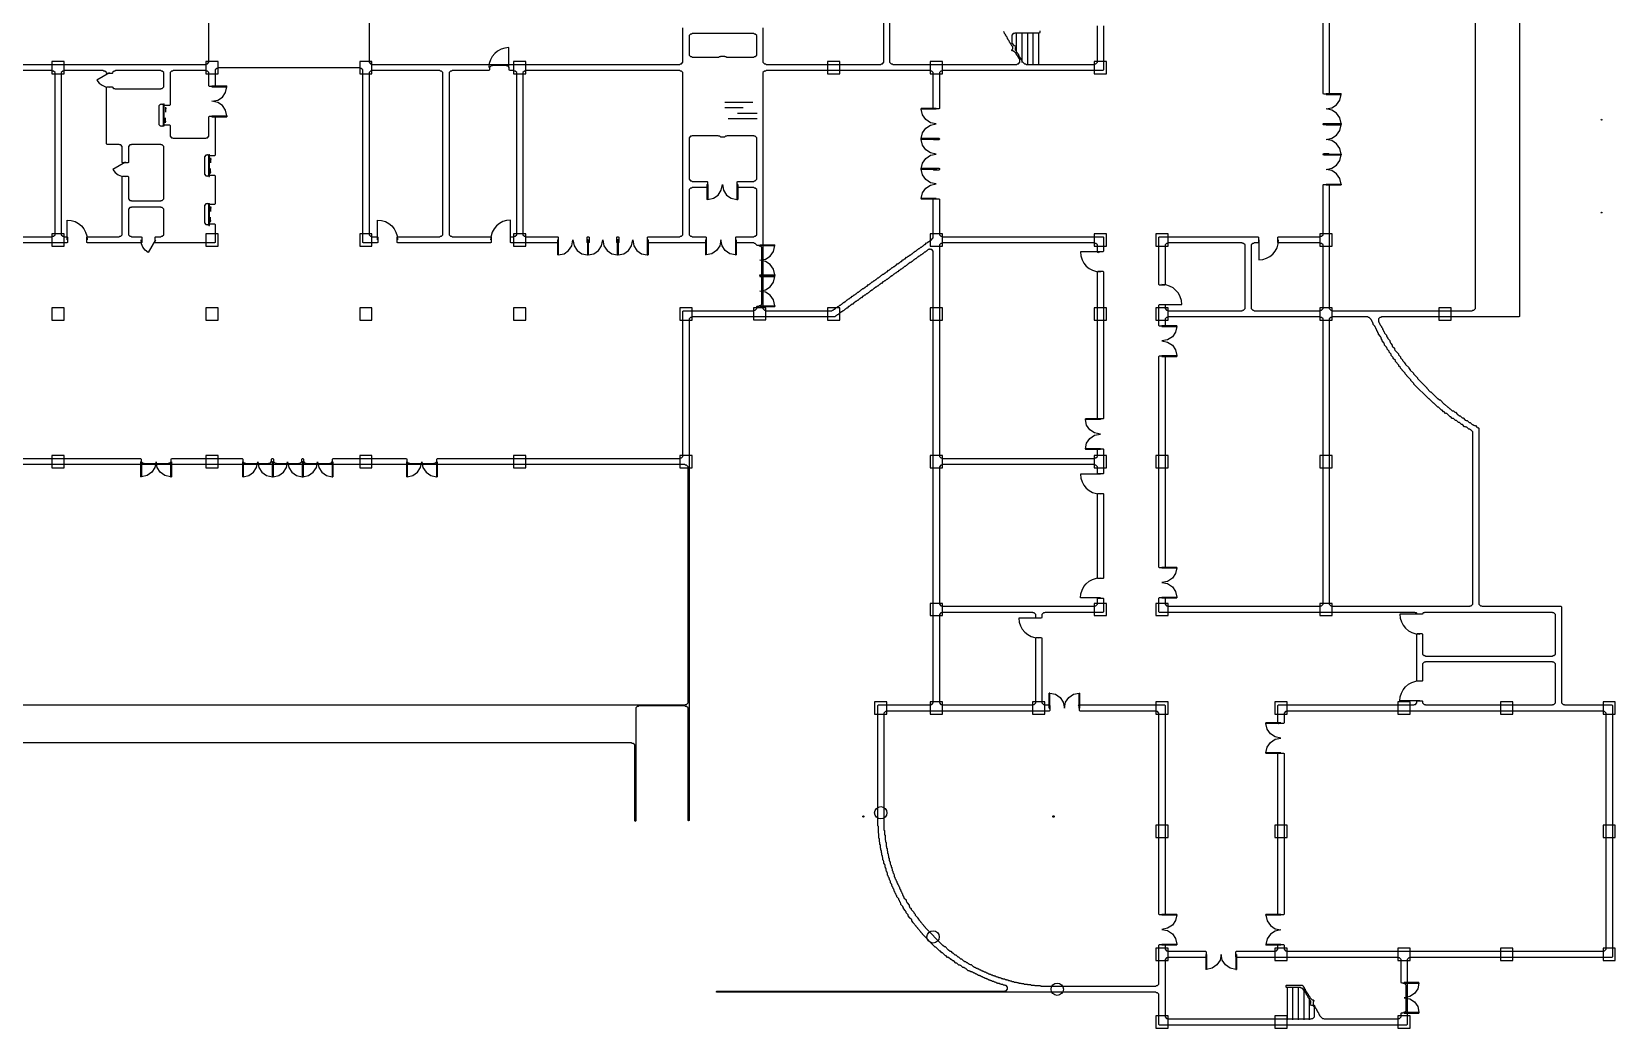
# Model space of a CAD drawing. Header units: metres. Extents: x 17250 to 146550, y 15000 to 99000.
# Drawn here: x 69363 to 146550, y 15000 to 63545 of the extents above; entities that cross this region are included whole.
import ezdxf

# ---------------------------------------------------------------- set-up
doc = ezdxf.new("R2010")
doc.units = ezdxf.units.M
for name, color, linetype in [('COL', 5, 'Continuous'), ('DOOR', 30, 'Continuous'), ('STAIR', 7, 'Continuous'), ('WALL', 8, 'Continuous')]:
    doc.layers.add(name, color=color, linetype=linetype)

msp = doc.modelspace()

# ---------------------------------------------------------------- linework, layer by layer
at = {"layer": 'COL'}
for points in [[(70350, 61500), (70950, 61500), (70950, 62100), (70350, 62100), (70350, 61500)], [(77850, 61500), (78450, 61500), (78450, 62100), (77850, 62100), (77850, 61500)], [(85950, 61500), (85950, 62100), (85350, 62100), (85350, 61500), (85950, 61500)], [(93450, 61500), (93450, 62100), (92850, 62100), (92850, 61500), (93450, 61500)], [(108750, 61500), (108750, 62100), (108150, 62100), (108150, 61500), (108750, 61500)], [(113750, 61500), (113750, 62100), (113150, 62100), (113150, 61500), (113750, 61500)], [(121750, 61500), (121750, 62100), (121150, 62100), (121150, 61500), (121750, 61500)], [(70350, 53100), (70950, 53100), (70950, 53700), (70350, 53700), (70350, 53100)], [(77850, 53100), (78450, 53100), (78450, 53700), (77850, 53700), (77850, 53100)], [(85950, 53100), (85950, 53700), (85350, 53700), (85350, 53100), (85950, 53100)], [(93450, 53100), (93450, 53700), (92850, 53700), (92850, 53100), (93450, 53100)], [(113750, 53100), (113750, 53700), (113150, 53700), (113150, 53100), (113750, 53100)], [(121750, 53100), (121750, 53700), (121150, 53700), (121150, 53100), (121750, 53100)], [(124750, 53100), (124750, 53700), (124150, 53700), (124150, 53100), (124750, 53100)], [(132750, 53100), (132750, 53700), (132150, 53700), (132150, 53100), (132750, 53100)], [(70350, 49500), (70950, 49500), (70950, 50100), (70350, 50100), (70350, 49500)], [(77850, 49500), (78450, 49500), (78450, 50100), (77850, 50100), (77850, 49500)], [(85950, 49500), (85950, 50100), (85350, 50100), (85350, 49500), (85950, 49500)], [(93450, 49500), (93450, 50100), (92850, 50100), (92850, 49500), (93450, 49500)], [(101550, 49500), (101550, 50100), (100950, 50100), (100950, 49500), (101550, 49500)], [(105150, 49502), (105150, 50102), (104550, 50102), (104550, 49502), (105150, 49502)], [(108750, 49500), (108750, 50100), (108150, 50100), (108150, 49500), (108750, 49500)], [(113750, 49500), (113750, 50100), (113150, 50100), (113150, 49500), (113750, 49500)], [(121750, 49500), (121750, 50100), (121150, 50100), (121150, 49500), (121750, 49500)], [(124750, 49500), (124750, 50100), (124150, 50100), (124150, 49500), (124750, 49500)], [(132750, 49500), (132750, 50100), (132150, 50100), (132150, 49500), (132750, 49500)], [(138550, 49500), (138550, 50100), (137950, 50100), (137950, 49500), (138550, 49500)], [(70350, 42300), (70950, 42300), (70950, 42900), (70350, 42900), (70350, 42300)], [(77850, 42300), (78450, 42300), (78450, 42900), (77850, 42900), (77850, 42300)], [(85950, 42300), (85950, 42900), (85350, 42900), (85350, 42300), (85950, 42300)], [(93450, 42300), (93450, 42900), (92850, 42900), (92850, 42300), (93450, 42300)], [(101550, 42300), (101550, 42900), (100950, 42900), (100950, 42300), (101550, 42300)], [(113750, 42300), (113750, 42900), (113150, 42900), (113150, 42300), (113750, 42300)], [(121750, 42300), (121750, 42900), (121150, 42900), (121150, 42300), (121750, 42300)], [(124750, 42300), (124750, 42900), (124150, 42900), (124150, 42300), (124750, 42300)], [(132750, 42300), (132750, 42900), (132150, 42900), (132150, 42300), (132750, 42300)], [(113750, 35100), (113750, 35700), (113150, 35700), (113150, 35100), (113750, 35100)], [(121750, 35100), (121750, 35700), (121150, 35700), (121150, 35100), (121750, 35100)], [(124750, 35100), (124750, 35700), (124150, 35700), (124150, 35100), (124750, 35100)], [(132750, 35100), (132750, 35700), (132150, 35700), (132150, 35100), (132750, 35100)], [(111050, 30300), (111050, 30900), (110450, 30900), (110450, 30300), (111050, 30300)], [(113750, 30300), (113750, 30900), (113150, 30900), (113150, 30300), (113750, 30300)], [(118750, 30300), (118750, 30900), (118150, 30900), (118150, 30300), (118750, 30300)], [(124750, 30300), (124750, 30900), (124150, 30900), (124150, 30300), (124750, 30300)], [(130550, 30300), (130550, 30900), (129950, 30900), (129950, 30300), (130550, 30300)], [(136550, 30300), (136550, 30900), (135950, 30900), (135950, 30300), (136550, 30300)], [(141550, 30300), (141550, 30900), (140950, 30900), (140950, 30300), (141550, 30300)], [(146550, 30300), (146550, 30900), (145950, 30900), (145950, 30300), (146550, 30300)], [(111050, 25500), (111026, 25383), (110962, 25288), (110867, 25224), (110750, 25200), (110633, 25224), (110538, 25288), (110474, 25383), (110450, 25500), (110474, 25617), (110538, 25712), (110633, 25776), (110750, 25800), (110867, 25776), (110962, 25712), (111026, 25617), (111050, 25500)], [(124750, 24300), (124750, 24900), (124150, 24900), (124150, 24300), (124750, 24300)], [(130550, 24300), (130550, 24900), (129950, 24900), (129950, 24300), (130550, 24300)], [(146550, 24300), (146550, 24900), (145950, 24900), (145950, 24300), (146550, 24300)], [(113599, 19449), (113575, 19332), (113511, 19237), (113415, 19172), (113299, 19149), (113182, 19172), (113087, 19237), (113022, 19332), (112999, 19449), (113022, 19565), (113087, 19661), (113182, 19725), (113299, 19749), (113415, 19725), (113511, 19661), (113575, 19565), (113599, 19449)], [(124750, 18300), (124750, 18900), (124150, 18900), (124150, 18300), (124750, 18300)], [(130550, 18300), (130550, 18900), (129950, 18900), (129950, 18300), (130550, 18300)], [(136550, 18300), (136550, 18900), (135950, 18900), (135950, 18300), (136550, 18300)], [(141550, 18300), (141550, 18900), (140950, 18900), (140950, 18300), (141550, 18300)], [(146550, 18300), (146550, 18900), (145950, 18900), (145950, 18300), (146550, 18300)], [(119650, 16900), (119626, 16783), (119562, 16688), (119467, 16624), (119350, 16600), (119233, 16624), (119138, 16688), (119074, 16783), (119050, 16900), (119074, 17017), (119138, 17112), (119233, 17176), (119350, 17200), (119467, 17176), (119562, 17112), (119626, 17017), (119650, 16900)], [(124750, 15000), (124750, 15600), (124150, 15600), (124150, 15000), (124750, 15000)], [(130550, 15000), (130550, 15600), (129950, 15600), (129950, 15000), (130550, 15000)], [(136550, 15000), (136550, 15600), (135950, 15600), (135950, 15000), (136550, 15000)]]:
    msp.add_lwpolyline(points, close=True, dxfattribs=at)
at = {"layer": 'DOOR'}
for points in [[(92617, 62770), (92421, 62750), (92239, 62694), (92075, 62604), (91931, 62486), (91813, 62342), (91723, 62178), (91667, 61995), (91647, 61800)], [(92617, 61800), (92617, 62770)], [(73150, 61540), (72544, 61190)], [(72544, 61190), (72656, 61044), (72800, 60934), (72967, 60864), (73150, 60840)], [(78150, 60903), (78881, 60903)], [(78150, 60903), (78150, 60865)], [(78150, 60865), (78881, 60865)], [(78150, 60153), (78430, 60209), (78660, 60361), (78818, 60587), (78881, 60865)], [(78881, 60865), (78881, 60903)], [(132450, 60530), (133181, 60530)], [(132450, 60530), (132450, 60492)], [(132450, 60492), (133181, 60492)], [(132450, 59780), (132730, 59835), (132960, 59987), (133118, 60214), (133181, 60492)], [(133181, 60492), (133181, 60530)], [(75792, 60023), (75827, 60023)], [(75792, 59490), (75792, 60023)], [(75827, 59490), (75792, 59490)], [(75792, 58956), (75792, 59490)], [(75827, 59490), (75827, 60023)], [(75827, 58956), (75827, 59490)], [(75885, 59875), (75885, 59629)], [(75885, 59875), (75899, 59790)], [(75899, 59790), (75885, 59790)], [(78881, 59440), (78818, 59719), (78660, 59945), (78430, 60097), (78150, 60153)], [(78150, 59440), (78881, 59440)], [(78150, 59403), (78150, 59440)], [(78881, 59440), (78881, 59403)], [(113450, 59805), (112719, 59805)], [(112719, 59767), (112719, 59805)], [(113450, 59767), (112719, 59767)], [(113450, 59055), (113170, 59110), (112940, 59262), (112782, 59489), (112719, 59767)], [(113450, 59805), (113450, 59767)], [(133181, 59067), (133118, 59346), (132960, 59572), (132730, 59724), (132450, 59780)], [(75792, 58956), (75827, 58956)], [(75885, 59104), (75885, 59350)], [(75899, 59190), (75885, 59190)], [(75885, 59104), (75899, 59190)], [(78150, 59403), (78881, 59403)], [(112719, 58342), (112782, 58621), (112940, 58847), (113170, 58999), (113450, 59055)], [(132450, 59067), (133181, 59067)], [(132450, 59030), (132450, 59067)], [(132450, 59046), (133181, 59046)], [(132450, 59046), (132450, 59008)], [(132450, 59030), (133181, 59030)], [(132450, 59008), (133181, 59008)], [(132450, 58296), (132730, 58351), (132960, 58503), (133118, 58730), (133181, 59008)], [(133181, 59067), (133181, 59030)], [(133181, 59008), (133181, 59046)], [(113450, 58342), (112719, 58342)], [(112719, 58342), (112719, 58305)], [(113450, 58331), (112719, 58331)], [(112719, 58294), (112719, 58331)], [(113450, 58305), (112719, 58305)], [(113450, 58294), (112719, 58294)], [(113450, 57581), (113170, 57637), (112940, 57789), (112782, 58015), (112719, 58294)], [(113450, 58305), (113450, 58342)], [(113450, 58331), (113450, 58294)], [(133181, 57583), (133118, 57862), (132960, 58088), (132730, 58240), (132450, 58296)], [(73930, 57187), (73324, 56837)], [(77992, 57556), (78027, 57556)], [(77992, 57022), (77992, 57556)], [(78027, 57022), (78027, 57556)], [(78085, 57408), (78085, 57162)], [(78085, 57408), (78099, 57322)], [(78099, 57322), (78085, 57322)], [(112719, 56869), (112782, 57147), (112940, 57374), (113170, 57526), (113450, 57581)], [(132450, 57585), (133181, 57585)], [(132450, 57585), (132450, 57547)], [(132450, 57583), (133181, 57583)], [(132450, 57546), (132450, 57583)], [(132450, 57547), (133181, 57547)], [(132450, 56835), (132730, 56890), (132960, 57042), (133118, 57269), (133181, 57547)], [(132450, 57546), (133181, 57546)], [(133181, 57547), (133181, 57585)], [(133181, 57583), (133181, 57546)], [(73324, 56837), (73436, 56690), (73580, 56580), (73747, 56511), (73930, 56487)], [(78027, 57022), (77992, 57022)], [(77992, 56489), (77992, 57022)], [(77992, 56489), (78027, 56489)], [(78027, 56489), (78027, 57022)], [(78085, 56637), (78085, 56883)], [(78099, 56723), (78085, 56723)], [(78085, 56637), (78099, 56723)], [(113450, 56882), (112719, 56882)], [(112719, 56844), (112719, 56882)], [(113450, 56869), (112719, 56869)], [(112719, 56869), (112719, 56831)], [(113450, 56844), (112719, 56844)], [(113450, 56132), (113170, 56188), (112940, 56340), (112782, 56566), (112719, 56844)], [(113450, 56831), (112719, 56831)], [(113450, 56882), (113450, 56844)], [(113450, 56831), (113450, 56869)], [(133181, 56122), (133118, 56401), (132960, 56627), (132730, 56779), (132450, 56835)], [(102276, 56100), (102276, 55369)], [(102276, 56100), (102313, 56100)], [(102313, 55369), (102592, 55432), (102818, 55590), (102970, 55820), (103026, 56100)], [(102313, 56100), (102313, 55369)], [(103026, 56100), (103081, 55820), (103233, 55590), (103460, 55432), (103738, 55369)], [(103738, 56100), (103738, 55369)], [(103776, 56100), (103738, 56100)], [(103776, 56100), (103776, 55369)], [(112719, 55419), (112782, 55698), (112940, 55924), (113170, 56076), (113450, 56132)], [(132450, 56122), (133181, 56122)], [(132450, 56085), (132450, 56122)], [(132450, 56085), (133181, 56085)], [(133181, 56122), (133181, 56085)], [(77992, 55178), (78027, 55178)], [(77992, 54645), (77992, 55178)], [(78027, 54645), (78027, 55178)], [(78085, 55030), (78085, 54785)], [(78085, 55030), (78099, 54945)], [(78099, 54945), (78085, 54945)], [(102313, 55369), (102276, 55369)], [(103738, 55369), (103776, 55369)], [(113450, 55419), (112719, 55419)], [(112719, 55419), (112719, 55382)], [(113450, 55382), (112719, 55382)], [(113450, 55382), (113450, 55419)], [(71098, 53400), (71098, 54370)], [(71098, 54370), (71293, 54350), (71475, 54294), (71640, 54204), (71784, 54086), (71902, 53942), (71992, 53778), (72048, 53595), (72068, 53400)], [(78027, 54645), (77992, 54645)], [(77992, 54112), (77992, 54645)], [(77992, 54112), (78027, 54112)], [(78027, 54112), (78027, 54645)], [(78085, 54260), (78085, 54506)], [(78099, 54345), (78085, 54345)], [(78085, 54260), (78099, 54345)], [(86225, 53400), (86225, 54370)], [(86225, 54370), (86420, 54350), (86602, 54294), (86767, 54204), (86911, 54086), (87029, 53942), (87118, 53778), (87175, 53595), (87195, 53400)], [(92702, 54370), (92507, 54350), (92325, 54294), (92160, 54204), (92016, 54086), (91898, 53942), (91808, 53778), (91752, 53595), (91732, 53400)], [(92702, 53400), (92702, 54370)], [(75045, 52794), (74899, 52906), (74789, 53050), (74719, 53217), (74695, 53400)], [(75395, 53400), (75045, 52794)], [(94993, 53400), (94993, 52669)], [(94993, 53400), (95030, 53400)], [(95030, 52669), (95309, 52732), (95535, 52890), (95687, 53120), (95743, 53400)], [(95030, 53400), (95030, 52669)], [(95743, 53400), (95798, 53120), (95950, 52890), (96177, 52732), (96455, 52669)], [(96450, 53400), (96450, 52669)], [(96450, 53400), (96487, 53400)], [(96455, 53400), (96455, 52669)], [(96493, 53400), (96455, 53400)], [(96487, 52669), (96766, 52732), (96992, 52890), (97144, 53120), (97200, 53400)], [(96487, 53400), (96487, 52669)], [(96493, 53400), (96493, 52669)], [(97200, 53400), (97256, 53120), (97408, 52890), (97634, 52732), (97912, 52669)], [(97907, 53400), (97907, 52669)], [(97907, 53400), (97945, 53400)], [(97912, 53400), (97912, 52669)], [(97950, 53400), (97912, 53400)], [(97945, 52669), (98223, 52732), (98450, 52890), (98602, 53120), (98657, 53400)], [(97945, 53400), (97945, 52669)], [(97950, 53400), (97950, 52669)], [(98657, 53400), (98713, 53120), (98865, 52890), (99091, 52732), (99370, 52669)], [(99370, 53400), (99370, 52669)], [(99407, 53400), (99370, 53400)], [(99407, 53400), (99407, 52669)], [(102204, 53400), (102204, 52669)], [(102204, 53400), (102242, 53400)], [(102242, 53400), (102242, 52669)], [(102954, 53400), (102899, 53120), (102747, 52890), (102520, 52732), (102242, 52669)], [(103667, 52669), (103388, 52732), (103162, 52890), (103010, 53120), (102954, 53400)], [(103667, 53400), (103667, 52669)], [(103704, 53400), (103667, 53400)], [(103704, 53400), (103704, 52669)], [(129171, 53400), (129171, 52430)], [(129171, 52430), (129367, 52450), (129549, 52506), (129713, 52596), (129857, 52714), (129975, 52858), (130065, 53022), (130121, 53205), (130141, 53400)], [(95030, 52669), (94993, 52669)], [(96487, 52669), (96450, 52669)], [(96455, 52669), (96493, 52669)], [(97945, 52669), (97907, 52669)], [(97912, 52669), (97950, 52669)], [(99370, 52669), (99407, 52669)], [(102242, 52669), (102204, 52669)], [(103667, 52669), (103704, 52669)], [(104850, 53162), (105581, 53162)], [(104850, 53162), (104850, 53124)], [(104850, 53124), (105581, 53124)], [(104850, 52412), (105130, 52467), (105360, 52619), (105518, 52846), (105581, 53124)], [(105581, 53124), (105581, 53162)], [(121450, 52816), (120480, 52816)], [(120480, 52816), (120500, 52621), (120556, 52439), (120646, 52274), (120764, 52130), (120908, 52012), (121072, 51922), (121255, 51866), (121450, 51846)], [(105581, 51699), (105518, 51978), (105360, 52204), (105130, 52356), (104850, 52412)], [(104850, 51699), (105581, 51699)], [(104850, 51662), (104850, 51699)], [(104850, 51662), (105581, 51662)], [(104850, 51662), (104850, 51624)], [(104850, 51662), (105581, 51662)], [(104850, 51624), (105581, 51624)], [(104850, 50912), (105130, 50967), (105360, 51119), (105518, 51346), (105581, 51624)], [(105581, 51699), (105581, 51662)], [(105581, 51624), (105581, 51662)], [(125420, 50260), (125400, 50456), (125344, 50638), (125254, 50802), (125136, 50946), (124992, 51064), (124828, 51154), (124645, 51210), (124450, 51230)], [(105581, 50199), (105518, 50478), (105360, 50704), (105130, 50856), (104850, 50912)], [(104850, 50199), (105581, 50199)], [(104850, 50162), (104850, 50199)], [(105581, 50199), (105581, 50162)], [(124450, 50260), (125420, 50260)], [(104850, 50162), (105581, 50162)], [(124450, 49230), (125181, 49230)], [(124450, 49230), (124450, 49192)], [(125181, 49192), (125118, 48913), (124960, 48687), (124730, 48535), (124450, 48480)], [(124450, 49192), (125181, 49192)], [(125181, 49192), (125181, 49230)], [(124450, 48480), (124730, 48424), (124960, 48272), (125118, 48046), (125181, 47767)], [(124450, 47767), (125181, 47767)], [(124450, 47730), (124450, 47767)], [(124450, 47730), (125181, 47730)], [(125181, 47767), (125181, 47730)], [(121450, 44694), (120719, 44694)], [(120719, 44656), (120719, 44694)], [(121450, 44656), (120719, 44656)], [(121450, 43944), (121170, 43999), (120940, 44151), (120782, 44378), (120719, 44656)], [(121450, 44694), (121450, 44656)], [(120719, 43231), (120782, 43510), (120940, 43736), (121170, 43888), (121450, 43944)], [(121450, 43231), (120719, 43231)], [(120719, 43231), (120719, 43194)], [(121450, 43194), (121450, 43231)], [(74674, 42600), (74674, 41869)], [(74674, 42600), (74711, 42600)], [(74711, 42600), (74711, 41869)], [(75424, 42600), (75368, 42320), (75216, 42090), (74990, 41932), (74711, 41869)], [(76136, 41869), (75858, 41932), (75631, 42090), (75479, 42320), (75424, 42600)], [(76136, 42600), (76136, 41869)], [(76174, 42600), (76136, 42600)], [(76174, 42600), (76174, 41869)], [(79632, 42600), (79632, 41869)], [(79632, 42600), (79669, 42600)], [(79669, 41869), (79948, 41932), (80174, 42090), (80326, 42320), (80382, 42600)], [(79669, 42600), (79669, 41869)], [(80382, 42600), (80437, 42320), (80589, 42090), (80816, 41932), (81094, 41869)], [(81089, 42600), (81089, 41869)], [(81089, 42600), (81126, 42600)], [(81094, 42600), (81094, 41869)], [(81132, 42600), (81094, 42600)], [(81126, 41869), (81405, 41932), (81631, 42090), (81783, 42320), (81839, 42600)], [(81126, 42600), (81126, 41869)], [(81132, 42600), (81132, 41869)], [(81839, 42600), (81894, 42320), (82046, 42090), (82273, 41932), (82551, 41869)], [(82546, 42600), (82546, 41869)], [(82546, 42600), (82583, 42600)], [(82551, 42600), (82551, 41869)], [(82589, 42600), (82551, 42600)], [(82583, 41869), (82862, 41932), (83088, 42090), (83240, 42320), (83296, 42600)], [(82583, 42600), (82583, 41869)], [(82589, 42600), (82589, 41869)], [(83296, 42600), (83351, 42320), (83503, 42090), (83730, 41932), (84008, 41869)], [(84008, 42600), (84008, 41869)], [(84046, 42600), (84008, 42600)], [(84046, 42600), (84046, 41869)], [(87626, 42600), (87626, 41869)], [(87626, 42600), (87664, 42600)], [(87664, 41869), (87942, 41932), (88169, 42090), (88321, 42320), (88376, 42600)], [(87664, 42600), (87664, 41869)], [(88376, 42600), (88432, 42320), (88584, 42090), (88810, 41932), (89089, 41869)], [(89089, 42600), (89089, 41869)], [(89126, 42600), (89089, 42600)], [(89126, 42600), (89126, 41869)], [(121450, 43194), (120719, 43194)], [(74711, 41869), (74674, 41869)], [(76136, 41869), (76174, 41869)], [(79669, 41869), (79632, 41869)], [(81126, 41869), (81089, 41869)], [(81094, 41869), (81132, 41869)], [(82583, 41869), (82546, 41869)], [(82551, 41869), (82589, 41869)], [(84008, 41869), (84046, 41869)], [(87664, 41869), (87626, 41869)], [(89089, 41869), (89126, 41869)], [(121450, 42000), (120480, 42000)], [(120480, 42000), (120500, 41805), (120556, 41623), (120646, 41458), (120764, 41314), (120908, 41196), (121072, 41106), (121255, 41050), (121450, 41030)], [(124450, 37465), (125181, 37465)], [(124450, 37465), (124450, 37428)], [(125181, 37428), (125118, 37149), (124960, 36923), (124730, 36771), (124450, 36715)], [(124450, 37428), (125181, 37428)], [(125181, 37428), (125181, 37465)], [(120480, 35970), (120500, 36166), (120556, 36348), (120646, 36513), (120764, 36656), (120908, 36775), (121072, 36864), (121255, 36921), (121450, 36940)], [(124450, 36715), (124730, 36660), (124960, 36508), (125118, 36281), (125181, 36003)], [(121450, 35970), (120480, 35970)], [(124450, 36003), (125181, 36003)], [(124450, 35965), (124450, 36003)], [(124450, 35965), (125181, 35965)], [(125181, 36003), (125181, 35965)], [(118450, 34984), (117480, 34984)], [(117480, 34984), (117500, 34789), (117556, 34607), (117646, 34442), (117764, 34299), (117908, 34180), (118072, 34091), (118255, 34034), (118450, 34014)], [(137015, 35172), (136045, 35172)], [(136045, 35172), (136064, 34977), (136121, 34795), (136210, 34630), (136329, 34486), (136472, 34368), (136637, 34278), (136819, 34222), (137015, 34202)], [(136045, 30951), (136064, 31147), (136121, 31329), (136210, 31494), (136329, 31637), (136472, 31756), (136637, 31845), (136819, 31902), (137015, 31921)], [(118951, 30600), (118951, 31331)], [(118988, 31331), (118951, 31331)], [(118988, 31331), (119267, 31268), (119493, 31110), (119645, 30880), (119701, 30600)], [(118988, 30600), (118988, 31331)], [(119701, 30600), (119756, 30880), (119908, 31110), (120135, 31268), (120413, 31331)], [(120413, 30600), (120413, 31331)], [(120413, 31331), (120451, 31331)], [(120451, 30600), (120451, 31331)], [(137015, 30951), (136045, 30951)], [(118951, 30600), (118988, 30600)], [(120451, 30600), (120413, 30600)], [(130250, 29885), (129519, 29885)], [(129519, 29847), (129519, 29885)], [(130250, 29847), (129519, 29847)], [(130250, 29135), (129970, 29190), (129740, 29342), (129582, 29568), (129519, 29847)], [(130250, 29885), (130250, 29847)], [(129519, 28422), (129582, 28701), (129740, 28927), (129970, 29079), (130250, 29135)], [(130250, 28422), (129519, 28422)], [(129519, 28422), (129519, 28385)], [(130250, 28385), (129519, 28385)], [(130250, 28385), (130250, 28422)], [(124450, 20566), (125181, 20566)], [(124450, 20566), (124450, 20529)], [(125181, 20529), (125118, 20250), (124960, 20024), (124730, 19872), (124450, 19816)], [(124450, 20529), (125181, 20529)], [(125181, 20529), (125181, 20566)], [(130250, 20543), (129519, 20543)], [(129519, 20506), (129519, 20543)], [(129519, 20506), (129582, 20227), (129740, 20001), (129970, 19849), (130250, 19793)], [(130250, 20506), (129519, 20506)], [(130250, 20543), (130250, 20506)], [(124450, 19816), (124730, 19761), (124960, 19609), (125118, 19382), (125181, 19104)], [(130250, 19793), (129970, 19738), (129740, 19586), (129582, 19359), (129519, 19081)], [(124450, 19104), (125181, 19104)], [(124450, 19066), (124450, 19104)], [(124450, 19066), (125181, 19066)], [(125181, 19104), (125181, 19066)], [(126589, 18600), (126589, 17869)], [(126589, 18600), (126627, 18600)], [(126627, 18600), (126627, 17869)], [(127339, 18600), (127284, 18320), (127132, 18090), (126906, 17932), (126627, 17869)], [(128052, 17869), (127773, 17932), (127547, 18090), (127395, 18320), (127339, 18600)], [(128052, 18600), (128052, 17869)], [(128089, 18600), (128052, 18600)], [(128089, 18600), (128089, 17869)], [(130250, 19081), (129519, 19081)], [(129519, 19081), (129519, 19043)], [(130250, 19043), (129519, 19043)], [(130250, 19043), (130250, 19081)], [(126627, 17869), (126589, 17869)], [(128052, 17869), (128089, 17869)], [(136250, 17242), (136981, 17242)], [(136250, 17242), (136250, 17205)], [(136981, 17205), (136918, 16926), (136760, 16700), (136530, 16548), (136250, 16492)], [(136250, 17205), (136981, 17205)], [(136981, 17205), (136981, 17242)], [(136250, 16492), (136530, 16437), (136760, 16285), (136918, 16058), (136981, 15780)], [(136250, 15780), (136981, 15780)], [(136250, 15742), (136250, 15780)], [(136250, 15742), (136981, 15742)], [(136981, 15780), (136981, 15742)]]:
    msp.add_lwpolyline(points, dxfattribs=at)
at = {"layer": 'STAIR'}
for p, q in [((117370, 62511), (117370, 63510)), ((117640, 62044), (117640, 63510)), ((117910, 61920), (117910, 63510)), ((118180, 61920), (118180, 63510)), ((118450, 61920), (118450, 63510)), ((103140, 60120), (104506, 60120)), ((103140, 59850), (104039, 59850)), ((103771, 59580), (104730, 59580)), ((103304, 59310), (104730, 59310)), ((130550, 17010), (130550, 15420)), ((130820, 17010), (130820, 15420)), ((131090, 17010), (131090, 15420)), ((131360, 16946), (131360, 15420)), ((131630, 16479), (131630, 15420))]:
    msp.add_line(p, q, dxfattribs=at)
at = {"layer": 'WALL'}
for points in [[(105005, 63730), (105005, 62055), (105080, 61980), (105130, 61980), (105155, 61955), (110755, 61955), (110780, 61980), (110830, 61980), (110905, 62055), (110905, 67830)], [(111180, 67455), (111180, 62055), (111255, 61980), (111305, 61980), (111330, 61955), (117380, 61955), (117405, 61980), (117455, 61980), (117530, 62055), (117530, 62180), (117505, 62205), (117505, 62230), (117455, 62280), (117455, 62305), (117430, 62330), (117430, 62355), (117380, 62405), (117380, 62430), (117355, 62455), (117355, 62480), (117255, 62580), (117230, 62580), (117205, 62605), (117155, 62605), (117130, 62630), (117130, 62655), (117180, 62705), (117180, 62805), (117130, 62855), (117130, 62880), (117105, 62905), (117105, 62930), (117055, 62980), (117055, 63005), (117030, 63030), (117030, 63055), (117005, 63080), (117005, 63105), (116955, 63155), (116955, 63180), (116930, 63205), (116930, 63230), (116905, 63255), (116905, 63280), (116855, 63330), (116855, 63355), (116830, 63380), (116830, 63405), (116780, 63455), (116780, 63480), (116755, 63505), (116755, 63530), (116730, 63555)], [(62855, 61955), (77855, 61955), (77880, 61980), (77930, 61980), (78005, 62055), (78005, 65155)], [(85805, 65155), (85805, 62055), (85880, 61980), (85930, 61980), (85955, 61955), (100955, 61955), (100980, 61980), (101030, 61980), (101105, 62055), (101105, 63730)], [(141880, 64330), (141880, 49680), (141855, 49655), (135155, 49655), (135130, 49630), (135080, 49630), (135005, 49555), (135005, 49430), (135030, 49405), (135030, 49380), (135055, 49355), (135055, 49330), (135080, 49305), (135080, 49280), (135105, 49255), (135105, 49230), (135155, 49180), (135155, 49155), (135205, 49105), (135205, 49055), (135230, 49030), (135230, 49005), (135255, 48980), (135255, 48955), (135280, 48930), (135280, 48905), (135305, 48880), (135305, 48855), (135405, 48755), (135405, 48705), (135430, 48680), (135430, 48655), (135455, 48630), (135455, 48605), (135555, 48505), (135555, 48455), (135580, 48430), (135580, 48405), (135605, 48380), (135605, 48355), (135680, 48280), (135680, 48230), (135780, 48130), (135780, 48080), (135805, 48055), (135805, 48030), (135980, 47855), (135980, 47805), (136080, 47705), (136080, 47655), (136180, 47555), (136180, 47530), (136255, 47455), (136255, 47430), (136330, 47355), (136330, 47330), (136480, 47180), (136480, 47155), (136555, 47080), (136555, 47055), (136705, 46905), (136705, 46880), (136905, 46680), (136905, 46655), (137355, 46205), (137355, 46180), (137530, 46005), (137555, 46005), (137880, 45680), (137905, 45680), (137980, 45605), (138005, 45605), (138205, 45405), (138230, 45405), (138380, 45255), (138405, 45255), (138480, 45180), (138505, 45180), (138605, 45080), (138655, 45080), (138730, 45005), (138755, 45005), (138855, 44905), (138880, 44905), (138955, 44830), (138980, 44830), (139080, 44730), (139130, 44730), (139230, 44630), (139255, 44630), (139280, 44605), (139330, 44605), (139430, 44505), (139480, 44505), (139580, 44405), (139605, 44405), (139630, 44380), (139655, 44380), (139680, 44355), (139730, 44355), (139805, 44280), (139830, 44280), (139855, 44255), (139880, 44255), (139905, 44230), (139905, 35655), (139980, 35580), (140030, 35580), (140055, 35555), (143905, 35555), (143930, 35530), (143930, 30855), (144005, 30780), (144055, 30780), (144080, 30755), (146380, 30755), (146405, 30730), (146405, 18480), (146380, 18455), (136555, 18455), (136530, 18430), (136480, 18430), (136405, 18355), (136405, 15180), (136380, 15155), (124330, 15155), (124305, 15180), (124305, 16655), (124230, 16730), (124180, 16730), (124155, 16755), (102755, 16755), (102730, 16780), (102755, 16805), (116780, 16805), (116805, 16830), (116855, 16830), (116930, 16905), (116930, 17005), (116855, 17080), (116805, 17080), (116780, 17105), (116730, 17105), (116705, 17130), (116630, 17130), (116605, 17155), (116555, 17155), (116530, 17180), (116455, 17180), (116430, 17205), (116405, 17205), (116380, 17230), (116355, 17230), (116330, 17255), (116280, 17255), (116255, 17280), (116180, 17280), (116155, 17305), (116130, 17305), (116105, 17330), (116055, 17330), (116030, 17355), (116005, 17355), (115980, 17380), (115955, 17380), (115930, 17405), (115905, 17405), (115880, 17430), (115830, 17430), (115805, 17455), (115780, 17455), (115755, 17480), (115730, 17480), (115705, 17505), (115680, 17505), (115655, 17530), (115630, 17530), (115605, 17555), (115580, 17555), (115555, 17580), (115505, 17580), (115480, 17605), (115455, 17605), (115430, 17630), (115405, 17630), (115380, 17655), (115355, 17655), (115330, 17680), (115305, 17680), (115280, 17705), (115255, 17705), (115230, 17730), (115205, 17730), (115180, 17755), (115130, 17755), (115105, 17780), (115080, 17780), (115055, 17805), (115005, 17805), (114905, 17905), (114880, 17905), (114855, 17930), (114830, 17930), (114805, 17955), (114755, 17955), (114655, 18055), (114630, 18055), (114605, 18080), (114555, 18080), (114455, 18180), (114405, 18180), (114305, 18280), (114255, 18280), (114180, 18355), (114155, 18355), (114055, 18455), (114005, 18455), (113930, 18530), (113905, 18530), (113755, 18680), (113730, 18680), (113655, 18755), (113630, 18755), (113430, 18955), (113405, 18955), (112780, 19580), (112780, 19605), (112705, 19680), (112705, 19705), (112555, 19855), (112555, 19880), (112480, 19955), (112480, 19980), (112330, 20130), (112330, 20155), (112255, 20230), (112255, 20280), (112155, 20380), (112155, 20405), (112080, 20480), (112080, 20530), (111980, 20630), (111980, 20680), (111955, 20705), (111955, 20730), (111855, 20830), (111855, 20880), (111830, 20905), (111830, 20930), (111730, 21030), (111730, 21080), (111705, 21105), (111705, 21130), (111680, 21155), (111680, 21180), (111655, 21205), (111655, 21230), (111630, 21255), (111630, 21305), (111530, 21405), (111530, 21455), (111505, 21480), (111505, 21505), (111480, 21530), (111480, 21555), (111455, 21580), (111455, 21605), (111430, 21630), (111430, 21655), (111405, 21680), (111405, 21730), (111380, 21755), (111380, 21780), (111355, 21805), (111355, 21830), (111330, 21855), (111330, 21880), (111305, 21905), (111305, 21930), (111280, 21955), (111280, 22005), (111255, 22030), (111255, 22055), (111230, 22080), (111230, 22155), (111205, 22180), (111205, 22205), (111180, 22230), (111180, 22280), (111155, 22305), (111155, 22330), (111130, 22355), (111130, 22380), (111105, 22405), (111105, 22430), (111080, 22455), (111080, 22555), (111055, 22580), (111055, 22605), (111030, 22630), (111030, 22655), (111005, 22680), (111005, 22780), (110980, 22805), (110980, 22830), (110955, 22855), (110955, 22955), (110930, 22980), (110930, 23005), (110905, 23030), (110905, 23130), (110880, 23155), (110880, 23180), (110855, 23205), (110855, 23305), (110830, 23330), (110830, 23405), (110805, 23430), (110805, 23530), (110780, 23555), (110780, 23655), (110755, 23680), (110755, 23755), (110730, 23780), (110730, 23930), (110705, 23955), (110705, 24055), (110680, 24080), (110680, 24230), (110655, 24255), (110655, 24480), (110630, 24505), (110630, 24830), (110605, 24855), (110605, 30730), (110630, 30755), (113155, 30755), (113180, 30780), (113230, 30780), (113305, 30855), (113305, 52855), (113230, 52930), (113180, 52930), (113155, 52955), (113130, 52955), (113105, 52930), (113055, 52930), (112980, 52855), (112955, 52855), (112905, 52805), (112880, 52805), (112805, 52730), (112780, 52730), (112730, 52680), (112705, 52680), (112630, 52605), (112605, 52605), (112555, 52555), (112530, 52555), (112455, 52480), (112430, 52480), (112380, 52430), (112355, 52430), (112280, 52355), (112255, 52355), (112205, 52305), (112180, 52305), (112105, 52230), (112080, 52230), (112005, 52155), (111980, 52155), (111930, 52105), (111905, 52105), (111830, 52030), (111805, 52030), (111755, 51980), (111730, 51980), (111655, 51905), (111630, 51905), (111580, 51855), (111555, 51855), (111480, 51780), (111455, 51780), (111405, 51730), (111380, 51730), (111305, 51655), (111280, 51655), (111230, 51605), (111205, 51605), (111130, 51530), (111105, 51530), (111055, 51480), (111030, 51480), (110955, 51405), (110930, 51405), (110880, 51355), (110855, 51355), (110780, 51280), (110755, 51280), (110705, 51230), (110680, 51230), (110605, 51155), (110580, 51155), (110530, 51105), (110505, 51105), (110430, 51030), (110405, 51030), (110330, 50955), (110305, 50955), (110255, 50905), (110230, 50905), (110155, 50830), (110130, 50830), (110080, 50780), (110055, 50780), (109980, 50705), (109955, 50705), (109905, 50655), (109880, 50655), (109805, 50580), (109780, 50580), (109730, 50530), (109705, 50530), (109630, 50455), (109605, 50455), (109555, 50405), (109530, 50405), (109455, 50330), (109430, 50330), (109380, 50280), (109355, 50280), (109280, 50205), (109255, 50205), (109205, 50155), (109180, 50155), (109105, 50080), (109080, 50080), (109030, 50030), (109005, 50030), (108930, 49955), (108905, 49955), (108855, 49905), (108830, 49905), (108755, 49830), (108730, 49830), (108655, 49755), (108630, 49755), (108580, 49705), (108555, 49705), (108505, 49655), (101555, 49655), (101530, 49630), (101480, 49630), (101405, 49555), (101405, 25130), (101380, 25105), (101355, 25130), (101355, 30605), (101280, 30680), (101230, 30680), (101205, 30705), (98955, 30705), (98930, 30680), (98880, 30680), (98805, 30605), (98805, 25105), (98780, 25080), (98755, 25105), (98755, 28805), (98680, 28880), (98630, 28880), (98605, 28905), (65205, 28905)], [(121605, 63830), (121605, 61680), (121580, 61655), (113755, 61655), (113730, 61630), (113680, 61630), (113605, 61555), (113605, 59805), (113580, 59780), (113330, 59780), (113305, 59805), (113305, 61555), (113230, 61630), (113180, 61630), (113155, 61655), (105155, 61655), (105130, 61630), (105080, 61630), (105005, 61555), (105005, 50055), (105080, 49980), (105130, 49980), (105155, 49955), (108355, 49955), (108380, 49980), (108430, 49980), (108480, 50030), (108505, 50030), (108580, 50105), (108605, 50105), (108655, 50155), (108680, 50155), (108755, 50230), (108780, 50230), (108830, 50280), (108855, 50280), (108930, 50355), (108955, 50355), (109005, 50405), (109030, 50405), (109105, 50480), (109130, 50480), (109180, 50530), (109205, 50530), (109280, 50605), (109305, 50605), (109355, 50655), (109380, 50655), (109455, 50730), (109480, 50730), (109530, 50780), (109555, 50780), (109630, 50855), (109655, 50855), (109705, 50905), (109730, 50905), (109805, 50980), (109830, 50980), (109880, 51030), (109905, 51030), (109980, 51105), (110005, 51105), (110055, 51155), (110080, 51155), (110155, 51230), (110180, 51230), (110230, 51280), (110255, 51280), (110330, 51355), (110355, 51355), (110430, 51430), (110455, 51430), (110505, 51480), (110530, 51480), (110605, 51555), (110630, 51555), (110680, 51605), (110705, 51605), (110780, 51680), (110805, 51680), (110855, 51730), (110880, 51730), (110955, 51805), (110980, 51805), (111030, 51855), (111055, 51855), (111130, 51930), (111155, 51930), (111205, 51980), (111230, 51980), (111305, 52055), (111330, 52055), (111380, 52105), (111405, 52105), (111480, 52180), (111505, 52180), (111555, 52230), (111580, 52230), (111655, 52305), (111680, 52305), (111730, 52355), (111755, 52355), (111830, 52430), (111855, 52430), (111905, 52480), (111930, 52480), (112005, 52555), (112030, 52555), (112080, 52605), (112105, 52605), (112180, 52680), (112205, 52680), (112255, 52730), (112280, 52730), (112355, 52805), (112380, 52805), (112430, 52855), (112455, 52855), (112530, 52930), (112555, 52930), (112605, 52980), (112630, 52980), (112705, 53055), (112730, 53055), (112780, 53105), (112805, 53105), (112880, 53180), (112905, 53180), (112980, 53255), (113005, 53255), (113055, 53305), (113080, 53305), (113155, 53380), (113180, 53380), (113305, 53505), (113305, 55380), (113330, 55405), (113580, 55405), (113605, 55380), (113605, 53655), (113680, 53580), (113730, 53580), (113755, 53555), (121580, 53555), (121605, 53530), (121605, 52855), (121580, 52830), (121430, 52830), (121405, 52805), (121355, 52805), (121330, 52780), (121305, 52805), (121305, 53155), (121230, 53230), (121180, 53230), (121155, 53255), (113755, 53255), (113730, 53230), (113680, 53230), (113605, 53155), (113605, 42855), (113680, 42780), (113730, 42780), (113755, 42755), (121155, 42755), (121180, 42780), (121230, 42780), (121305, 42855), (121305, 43205), (121330, 43230), (121580, 43230), (121605, 43205), (121605, 42030), (121580, 42005), (121330, 42005), (121305, 42030), (121305, 42355), (121230, 42430), (121180, 42430), (121155, 42455), (113755, 42455), (113730, 42430), (113680, 42430), (113605, 42355), (113605, 35655), (113680, 35580), (113730, 35580), (113755, 35555), (121155, 35555), (121180, 35580), (121230, 35580), (121305, 35655), (121305, 35930), (121330, 35955), (121580, 35955), (121605, 35930), (121605, 35280), (121580, 35255), (118755, 35255), (118730, 35230), (118680, 35230), (118605, 35155), (118605, 35005), (118580, 34980), (118330, 34980), (118305, 35005), (118305, 35155), (118230, 35230), (118180, 35230), (118155, 35255), (113755, 35255), (113730, 35230), (113680, 35230), (113605, 35155), (113605, 30855), (113680, 30780), (113730, 30780), (113755, 30755), (118155, 30755), (118180, 30780), (118230, 30780), (118305, 30855), (118305, 34005), (118330, 34030), (118580, 34030), (118605, 34005), (118605, 30855), (118680, 30780), (118730, 30780), (118755, 30755), (118955, 30755), (118980, 30730), (118980, 30480), (118955, 30455), (111055, 30455), (111030, 30430), (110980, 30430), (110905, 30355), (110905, 24655), (110930, 24630), (110930, 24430), (110955, 24405), (110955, 24180), (110980, 24155), (110980, 24080), (111005, 24055), (111005, 23880), (111030, 23855), (111030, 23780), (111055, 23755), (111055, 23655), (111080, 23630), (111080, 23530), (111105, 23505), (111105, 23430), (111130, 23405), (111130, 23305), (111155, 23280), (111155, 23180), (111180, 23155), (111180, 23130), (111205, 23105), (111205, 23005), (111230, 22980), (111230, 22955), (111255, 22930), (111255, 22855), (111280, 22830), (111280, 22780), (111305, 22755), (111305, 22680), (111330, 22655), (111330, 22605), (111355, 22580), (111355, 22555), (111380, 22530), (111380, 22505), (111405, 22480), (111405, 22380), (111430, 22355), (111430, 22330), (111455, 22305), (111455, 22280), (111480, 22255), (111480, 22230), (111505, 22205), (111505, 22180), (111530, 22155), (111530, 22105), (111555, 22080), (111555, 22055), (111580, 22030), (111580, 22005), (111605, 21980), (111605, 21955), (111630, 21930), (111630, 21905), (111655, 21880), (111655, 21830), (111680, 21805), (111680, 21780), (111705, 21755), (111705, 21730), (111730, 21705), (111730, 21680), (111755, 21655), (111755, 21630), (111780, 21605), (111780, 21580), (111805, 21555), (111805, 21505), (111830, 21480), (111830, 21455), (111855, 21430), (111855, 21405), (111880, 21380), (111880, 21355), (111980, 21255), (111980, 21205), (112005, 21180), (112005, 21155), (112030, 21130), (112030, 21105), (112130, 21005), (112130, 20955), (112155, 20930), (112155, 20905), (112230, 20830), (112230, 20780), (112355, 20655), (112355, 20630), (112430, 20555), (112430, 20505), (112530, 20405), (112530, 20380), (112605, 20305), (112605, 20280), (112680, 20205), (112680, 20180), (112830, 20030), (112830, 20005), (112905, 19930), (112905, 19905), (113755, 19055), (113780, 19055), (113855, 18980), (113880, 18980), (114030, 18830), (114055, 18830), (114130, 18755), (114155, 18755), (114230, 18680), (114255, 18680), (114355, 18580), (114405, 18580), (114505, 18480), (114530, 18480), (114630, 18380), (114680, 18380), (114780, 18280), (114805, 18280), (114830, 18255), (114880, 18255), (114930, 18205), (114955, 18205), (115005, 18155), (115030, 18155), (115055, 18130), (115080, 18130), (115105, 18105), (115155, 18105), (115255, 18005), (115280, 18005), (115305, 17980), (115330, 17980), (115355, 17955), (115380, 17955), (115405, 17930), (115455, 17930), (115480, 17905), (115505, 17905), (115530, 17880), (115555, 17880), (115580, 17855), (115605, 17855), (115630, 17830), (115655, 17830), (115680, 17805), (115705, 17805), (115730, 17780), (115755, 17780), (115780, 17755), (115830, 17755), (115855, 17730), (115880, 17730), (115905, 17705), (115930, 17705), (115955, 17680), (115980, 17680), (116005, 17655), (116030, 17655), (116055, 17630), (116105, 17630), (116130, 17605), (116180, 17605), (116205, 17580), (116255, 17580), (116280, 17555), (116330, 17555), (116355, 17530), (116380, 17530), (116405, 17505), (116455, 17505), (116480, 17480), (116555, 17480), (116580, 17455), (116605, 17455), (116630, 17430), (116680, 17430), (116705, 17405), (116780, 17405), (116805, 17380), (116855, 17380), (116880, 17355), (116955, 17355), (116980, 17330), (117030, 17330), (117055, 17305), (117105, 17305), (117130, 17280), (117230, 17280), (117255, 17255), (117355, 17255), (117380, 17230), (117455, 17230), (117480, 17205), (117580, 17205), (117605, 17180), (117705, 17180), (117730, 17155), (117880, 17155), (117905, 17130), (118055, 17130), (118080, 17105), (118230, 17105), (118255, 17080), (118530, 17080), (118555, 17055), (124155, 17055), (124180, 17080), (124230, 17080), (124305, 17155), (124305, 19055), (124330, 19080), (124580, 19080), (124605, 19055), (124605, 18855), (124680, 18780), (124730, 18780), (124755, 18755), (126580, 18755), (126605, 18730), (126605, 18480), (126580, 18455), (124755, 18455), (124730, 18430), (124680, 18430), (124605, 18355), (124605, 15555), (124680, 15480), (124730, 15480), (124755, 15455), (131730, 15455), (131755, 15480), (131805, 15480), (131880, 15555), (131880, 16030), (131805, 16105), (131755, 16105), (131730, 16130), (131680, 16130), (131655, 16155), (131655, 16180), (131705, 16230), (131705, 16330), (131655, 16380), (131655, 16405), (131630, 16430), (131630, 16455), (131580, 16505), (131580, 16530), (131555, 16555), (131555, 16580), (131505, 16630), (131505, 16655), (131480, 16680), (131480, 16705), (131430, 16755), (131430, 16780), (131405, 16805), (131405, 16830), (131280, 16955), (131230, 16955), (131205, 16980), (130530, 16980), (130505, 17005), (130505, 17080), (130530, 17105), (131305, 17105), (131305, 17080), (131355, 17030), (131355, 17005), (131380, 16980), (131380, 16955), (131430, 16905), (131430, 16880), (131455, 16855), (131455, 16830), (131505, 16780), (131505, 16755), (131530, 16730), (131530, 16705), (131580, 16655), (131580, 16630), (131605, 16605), (131605, 16580), (131655, 16530), (131655, 16505), (131780, 16380), (131830, 16380), (131855, 16355), (131855, 16330), (131830, 16305), (131830, 16155), (131880, 16105), (131880, 16080), (131905, 16055), (131905, 16030), (131930, 16005), (131930, 15980), (131980, 15930), (131980, 15905), (132005, 15880), (132005, 15855), (132030, 15830), (132030, 15805), (132080, 15755), (132080, 15730), (132105, 15705), (132105, 15680), (132130, 15655), (132130, 15630), (132280, 15480), (132330, 15480), (132355, 15455), (135955, 15455), (135980, 15480), (136030, 15480), (136105, 15555), (136105, 15730), (136130, 15755), (136205, 15755), (136230, 15780), (136280, 15780), (136355, 15855), (136355, 17105), (136280, 17180), (136230, 17180), (136205, 17205), (136130, 17205), (136105, 17230), (136105, 18355), (136030, 18430), (135980, 18430), (135955, 18455), (128080, 18455), (128055, 18480), (128055, 18730), (128080, 18755), (129955, 18755), (129980, 18780), (130030, 18780), (130105, 18855), (130105, 19055), (130130, 19080), (130380, 19080), (130405, 19055), (130405, 18855), (130480, 18780), (130530, 18780), (130555, 18755), (145955, 18755), (145980, 18780), (146030, 18780), (146105, 18855), (146105, 30355), (146030, 30430), (145980, 30430), (145955, 30455), (130555, 30455), (130530, 30430), (130480, 30430), (130405, 30355), (130405, 29880), (130380, 29855), (130155, 29855), (130130, 29830), (130105, 29855), (130105, 30730), (130130, 30755), (136730, 30755), (136755, 30780), (136805, 30780), (136880, 30855), (136880, 30930), (136905, 30955), (137130, 30955), (137155, 30930), (137155, 30855), (137230, 30780), (137280, 30780), (137305, 30755), (143480, 30755), (143505, 30780), (143555, 30780), (143630, 30855), (143630, 32755), (143555, 32830), (143505, 32830), (143480, 32855), (137305, 32855), (137280, 32830), (137230, 32830), (137155, 32755), (137155, 31930), (137130, 31905), (136905, 31905), (136880, 31930), (136880, 34205), (136905, 34230), (137130, 34230), (137155, 34205), (137155, 33230), (137230, 33155), (137280, 33155), (137305, 33130), (143480, 33130), (143505, 33155), (143555, 33155), (143630, 33230), (143630, 35155), (143555, 35230), (143505, 35230), (143480, 35255), (137255, 35255), (137230, 35230), (137180, 35230), (137130, 35180), (136905, 35180), (136855, 35230), (136805, 35230), (136780, 35255), (124330, 35255), (124305, 35280), (124305, 35955), (124330, 35980), (124580, 35980), (124605, 35955), (124605, 35655), (124680, 35580), (124730, 35580), (124755, 35555), (132155, 35555), (132180, 35580), (132230, 35580), (132305, 35655), (132305, 49555), (132230, 49630), (132180, 49630), (132155, 49655), (124755, 49655), (124730, 49630), (124680, 49630), (124605, 49555), (124605, 49230), (124580, 49205), (124330, 49205), (124305, 49230), (124305, 50230), (124330, 50255), (124580, 50255), (124605, 50230), (124605, 50055), (124680, 49980), (124730, 49980), (124755, 49955), (128355, 49955), (128380, 49980), (128430, 49980), (128505, 50055), (128505, 53155), (128430, 53230), (128380, 53230), (128355, 53255), (124755, 53255), (124730, 53230), (124680, 53230), (124605, 53155), (124605, 51230), (124580, 51205), (124330, 51205), (124305, 51230), (124305, 53530), (124330, 53555), (129130, 53555), (129155, 53530), (129155, 53280), (129130, 53255), (128955, 53255), (128930, 53230), (128880, 53230), (128805, 53155), (128805, 50055), (128880, 49980), (128930, 49980), (128955, 49955), (132155, 49955), (132180, 49980), (132230, 49980), (132305, 50055), (132305, 53155), (132230, 53230), (132180, 53230), (132155, 53255), (130130, 53255), (130105, 53280), (130105, 53530), (130130, 53555), (132155, 53555), (132180, 53580), (132230, 53580), (132305, 53655), (132305, 56080), (132330, 56105), (132580, 56105), (132605, 56080), (132605, 50055), (132680, 49980), (132730, 49980), (132755, 49955), (139580, 49955), (139605, 49980), (139655, 49980), (139730, 50055), (139730, 63955)], [(118505, 63580), (118505, 63505), (118480, 63480), (117280, 63480), (117255, 63455), (117205, 63455), (117130, 63380), (117130, 62980), (117230, 62880), (117255, 62880), (117280, 62855), (117330, 62855), (117355, 62830), (117355, 62805), (117305, 62755), (117305, 62655), (117355, 62605), (117355, 62580), (117380, 62555), (117380, 62530), (117430, 62480), (117430, 62455), (117455, 62430), (117455, 62405), (117480, 62380), (117480, 62355), (117530, 62305), (117530, 62280), (117555, 62255), (117555, 62230), (117605, 62180), (117605, 62155), (117630, 62130), (117630, 62105), (117755, 61980), (117805, 61980), (117830, 61955), (121155, 61955), (121180, 61980), (121230, 61980), (121305, 62055), (121305, 63830)], [(132605, 63955), (132605, 60530), (132580, 60505), (132330, 60505), (132305, 60530), (132305, 63955)], [(62855, 42755), (74680, 42755), (74705, 42730), (74705, 42605), (74780, 42530), (74830, 42530), (74855, 42505), (76005, 42505), (76030, 42530), (76080, 42530), (76155, 42605), (76155, 42730), (76180, 42755), (79630, 42755), (79655, 42730), (79655, 42605), (79730, 42530), (79780, 42530), (79805, 42505), (80905, 42505), (80930, 42530), (80980, 42530), (81055, 42605), (81055, 42730), (81080, 42755), (81130, 42755), (81155, 42730), (81155, 42605), (81230, 42530), (81280, 42530), (81305, 42505), (82380, 42505), (82405, 42530), (82455, 42530), (82530, 42605), (82530, 42730), (82555, 42755), (82580, 42755), (82605, 42730), (82605, 42605), (82680, 42530), (82730, 42530), (82755, 42505), (83880, 42505), (83905, 42530), (83955, 42530), (84030, 42605), (84030, 42730), (84055, 42755), (87630, 42755), (87655, 42730), (87655, 42605), (87730, 42530), (87780, 42530), (87805, 42505), (88955, 42505), (88980, 42530), (89030, 42530), (89105, 42605), (89105, 42730), (89130, 42755), (100955, 42755), (100980, 42780), (101030, 42780), (101105, 42855), (101105, 49930), (101130, 49955), (104555, 49955), (104580, 49980), (104630, 49980), (104705, 50055), (104705, 50155), (104730, 50180), (104805, 50180), (104830, 50205), (104880, 50205), (104955, 50280), (104955, 53030), (104880, 53105), (104830, 53105), (104805, 53130), (104730, 53130), (104630, 53230), (104580, 53230), (104555, 53255), (103705, 53255), (103680, 53280), (103680, 53530), (103705, 53555), (104555, 53555), (104580, 53580), (104630, 53580), (104705, 53655), (104705, 55855), (104630, 55930), (104580, 55930), (104555, 55955), (103780, 55955), (103755, 55980), (103755, 56230), (103780, 56255), (104555, 56255), (104580, 56280), (104630, 56280), (104705, 56355), (104705, 58380), (104630, 58455), (104580, 58455), (104555, 58480), (103255, 58480), (103230, 58455), (103180, 58455), (103130, 58405), (102955, 58405), (102905, 58455), (102855, 58455), (102830, 58480), (101555, 58480), (101530, 58455), (101480, 58455), (101405, 58380), (101405, 56355), (101480, 56280), (101530, 56280), (101555, 56255), (102280, 56255), (102305, 56230), (102305, 55980), (102280, 55955), (101555, 55955), (101530, 55930), (101480, 55930), (101405, 55855), (101405, 53655), (101480, 53580), (101530, 53580), (101555, 53555), (102205, 53555), (102230, 53530), (102230, 53280), (102205, 53255), (99405, 53255), (99380, 53280), (99380, 53530), (99405, 53555), (100955, 53555), (100980, 53580), (101030, 53580), (101105, 53655), (101105, 61555), (101030, 61630), (100980, 61630), (100955, 61655), (93455, 61655), (93430, 61630), (93380, 61630), (93305, 61555), (93305, 53655), (93380, 53580), (93430, 53580), (93455, 53555), (95005, 53555), (95030, 53530), (95030, 53280), (95005, 53255), (92730, 53255), (92705, 53280), (92705, 53530), (92730, 53555), (92855, 53555), (92880, 53580), (92930, 53580), (93005, 53655), (93005, 61555), (92930, 61630), (92880, 61630), (92855, 61655), (92655, 61655), (92630, 61680), (92630, 61805), (92555, 61880), (92505, 61880), (92480, 61905), (91830, 61905), (91805, 61880), (91755, 61880), (91680, 61805), (91680, 61680), (91655, 61655), (89855, 61655), (89830, 61630), (89780, 61630), (89705, 61555), (89705, 53655), (89780, 53580), (89830, 53580), (89855, 53555), (91730, 53555), (91755, 53530), (91755, 53280), (91730, 53255), (87205, 53255), (87180, 53280), (87180, 53530), (87205, 53555), (89255, 53555), (89280, 53580), (89330, 53580), (89405, 53655), (89405, 61555), (89330, 61630), (89280, 61630), (89255, 61655), (85955, 61655), (85930, 61630), (85880, 61630), (85805, 61555), (85805, 53655), (85880, 53580), (85930, 53580), (85955, 53555), (86205, 53555), (86230, 53530), (86230, 53280), (86205, 53255), (85530, 53255), (85505, 53280), (85505, 61680), (85430, 61755), (85380, 61755), (85355, 61780), (78455, 61780), (78430, 61755), (78380, 61755), (78305, 61680), (78305, 60905), (78280, 60880), (78030, 60880), (78005, 60905), (78005, 61555), (77930, 61630), (77880, 61630), (77855, 61655), (76255, 61655), (76230, 61630), (76180, 61630), (76105, 61555), (76105, 59980), (76080, 59955), (75830, 59955), (75780, 60005), (75730, 60005), (75705, 60030), (75680, 60005), (75630, 60005), (75555, 59930), (75555, 59030), (75630, 58955), (75680, 58955), (75705, 58930), (75730, 58955), (75780, 58955), (75830, 59005), (76080, 59005), (76105, 58980), (76105, 58455), (76180, 58380), (76230, 58380), (76255, 58355), (77855, 58355), (77880, 58380), (77930, 58380), (78005, 58455), (78005, 59405), (78030, 59430), (78280, 59430), (78305, 59405), (78305, 57530), (78280, 57505), (78030, 57505), (78005, 57530), (77955, 57530), (77930, 57555), (77905, 57530), (77855, 57530), (77780, 57455), (77780, 56605), (77855, 56530), (77905, 56530), (77930, 56505), (77955, 56530), (78005, 56530), (78030, 56555), (78280, 56555), (78305, 56530), (78305, 55155), (78280, 55130), (78030, 55130), (78005, 55155), (77955, 55155), (77930, 55180), (77905, 55155), (77855, 55155), (77780, 55080), (77780, 54230), (77855, 54155), (77905, 54155), (77930, 54130), (77955, 54155), (78005, 54155), (78030, 54180), (78280, 54180), (78305, 54155), (78305, 53280), (78280, 53255), (75405, 53255), (75380, 53280), (75380, 53530), (75405, 53555), (75655, 53555), (75680, 53580), (75730, 53580), (75805, 53655), (75805, 54905), (75730, 54980), (75680, 54980), (75655, 55005), (74230, 55005), (74205, 54980), (74155, 54980), (74080, 54905), (74080, 53655), (74155, 53580), (74205, 53580), (74230, 53555), (74705, 53555), (74730, 53530), (74730, 53280), (74705, 53255), (72080, 53255), (72055, 53280), (72055, 53530), (72080, 53555), (73630, 53555), (73655, 53580), (73705, 53580), (73780, 53655), (73780, 56480), (73805, 56505), (74055, 56505), (74080, 56480), (74080, 55405), (74155, 55330), (74205, 55330), (74230, 55305), (75655, 55305), (75680, 55330), (75730, 55330), (75805, 55405), (75805, 57955), (75730, 58030), (75680, 58030), (75655, 58055), (74230, 58055), (74205, 58030), (74155, 58030), (74080, 57955), (74080, 57180), (74055, 57155), (73805, 57155), (73780, 57180), (73780, 57955), (73705, 58030), (73655, 58030), (73630, 58055), (73030, 58055), (73005, 58080), (73005, 60830), (73030, 60855), (73280, 60855), (73355, 60780), (73405, 60780), (73430, 60755), (75655, 60755), (75680, 60780), (75730, 60780), (75805, 60855), (75805, 61555), (75730, 61630), (75680, 61630), (75655, 61655), (73455, 61655), (73430, 61630), (73380, 61630), (73305, 61555), (73305, 61530), (73280, 61505), (73030, 61505), (73005, 61530), (73005, 61555), (72930, 61630), (72880, 61630), (72855, 61655), (70955, 61655), (70930, 61630), (70880, 61630), (70805, 61555), (70805, 53655), (70880, 53580), (70930, 53580), (70955, 53555), (71080, 53555), (71105, 53530), (71105, 53280), (71080, 53255), (68805, 53255)], [(68805, 53555), (70355, 53555), (70380, 53580), (70430, 53580), (70505, 53655), (70505, 61555), (70430, 61630), (70380, 61630), (70355, 61655), (62855, 61655)]]:
    msp.add_lwpolyline(points, dxfattribs=at)
for points in [[(101530, 62330), (101555, 62305), (102855, 62305), (102880, 62330), (102930, 62330), (102955, 62355), (103130, 62355), (103155, 62330), (103205, 62330), (103230, 62305), (104555, 62305), (104580, 62330), (104630, 62330), (104705, 62405), (104705, 63355), (104630, 63430), (104580, 63430), (104555, 63455), (101555, 63455), (101530, 63430), (101480, 63430), (101405, 63355), (101405, 62405), (101480, 62330)], [(132330, 59005), (132305, 59030), (132305, 59055), (132330, 59080), (132580, 59080), (132605, 59055), (132605, 59030), (132580, 59005)], [(145880, 59230), (145855, 59255), (145880, 59280), (145905, 59255)], [(113330, 58280), (113305, 58305), (113305, 58330), (113330, 58355), (113580, 58355), (113605, 58330), (113605, 58305), (113580, 58280)], [(132330, 57530), (132305, 57555), (132305, 57580), (132330, 57605), (132580, 57605), (132605, 57580), (132605, 57555), (132580, 57530)], [(113330, 56805), (113305, 56830), (113305, 56880), (113330, 56905), (113580, 56905), (113605, 56880), (113605, 56830), (113580, 56805)], [(145880, 54705), (145855, 54730), (145880, 54755), (145905, 54730)], [(96455, 53255), (96430, 53280), (96430, 53530), (96455, 53555), (96505, 53555), (96530, 53530), (96530, 53280), (96505, 53255)], [(97905, 53255), (97880, 53280), (97880, 53530), (97905, 53555), (97955, 53555), (97980, 53530), (97980, 53280), (97955, 53255)], [(121330, 44680), (121305, 44705), (121305, 51855), (121330, 51880), (121580, 51880), (121605, 51855), (121605, 44705), (121580, 44680)], [(132730, 35580), (132755, 35555), (139455, 35555), (139480, 35580), (139530, 35580), (139605, 35655), (139605, 44055), (139505, 44155), (139480, 44155), (139455, 44180), (139405, 44180), (139305, 44280), (139280, 44280), (139255, 44305), (139205, 44305), (139105, 44405), (139055, 44405), (138955, 44505), (138905, 44505), (138805, 44605), (138755, 44605), (138655, 44705), (138605, 44705), (138530, 44780), (138505, 44780), (138330, 44955), (138280, 44955), (138205, 45030), (138180, 45030), (138105, 45105), (138080, 45105), (137930, 45255), (137905, 45255), (137705, 45455), (137680, 45455), (137480, 45655), (137455, 45655), (136730, 46380), (136730, 46405), (136580, 46555), (136580, 46580), (136380, 46780), (136380, 46805), (136305, 46880), (136305, 46905), (136155, 47055), (136155, 47080), (136080, 47155), (136080, 47180), (136005, 47255), (136005, 47305), (135830, 47480), (135830, 47530), (135730, 47630), (135730, 47680), (135630, 47780), (135630, 47830), (135530, 47930), (135530, 47980), (135430, 48080), (135430, 48130), (135405, 48155), (135405, 48180), (135305, 48280), (135305, 48330), (135280, 48355), (135280, 48380), (135180, 48480), (135180, 48530), (135155, 48555), (135155, 48580), (135130, 48605), (135130, 48655), (135105, 48680), (135105, 48705), (135005, 48805), (135005, 48855), (134980, 48880), (134980, 48905), (134955, 48930), (134955, 48955), (134930, 48980), (134930, 49005), (134905, 49030), (134905, 49055), (134880, 49080), (134880, 49105), (134855, 49130), (134855, 49155), (134830, 49180), (134830, 49205), (134755, 49280), (134755, 49330), (134730, 49355), (134730, 49380), (134705, 49405), (134705, 49430), (134680, 49455), (134680, 49480), (134655, 49505), (134655, 49530), (134555, 49630), (134505, 49630), (134480, 49655), (132755, 49655), (132730, 49630), (132680, 49630), (132605, 49555), (132605, 35655), (132680, 35580)], [(124330, 37430), (124305, 37455), (124305, 47730), (124330, 47755), (124580, 47755), (124605, 47730), (124605, 37455), (124580, 37430)], [(62580, 30780), (62605, 30755), (101205, 30755), (101230, 30780), (101280, 30780), (101355, 30855), (101355, 42355), (101280, 42430), (101230, 42430), (101205, 42455), (62605, 42455), (62580, 42430), (62530, 42430), (62455, 42355), (62455, 30855), (62530, 30780)], [(121330, 36905), (121305, 36930), (121305, 41030), (121330, 41055), (121580, 41055), (121605, 41030), (121605, 36930), (121580, 36905)], [(124330, 20530), (124305, 20555), (124305, 30355), (124230, 30430), (124180, 30430), (124155, 30455), (120455, 30455), (120430, 30480), (120430, 30680), (120380, 30730), (120405, 30755), (124580, 30755), (124605, 30730), (124605, 20555), (124580, 20530)], [(130130, 20530), (130105, 20555), (130105, 28380), (130130, 28405), (130380, 28405), (130405, 28380), (130405, 20555), (130380, 20530)], [(109905, 25280), (109880, 25305), (109880, 25330), (109905, 25355), (109930, 25330), (109930, 25305)], [(119155, 25280), (119130, 25305), (119130, 25330), (119155, 25355), (119180, 25355), (119205, 25330), (119205, 25305), (119180, 25280)]]:
    msp.add_lwpolyline(points, close=True, dxfattribs=at)

doc.saveas('drawing.dxf')
